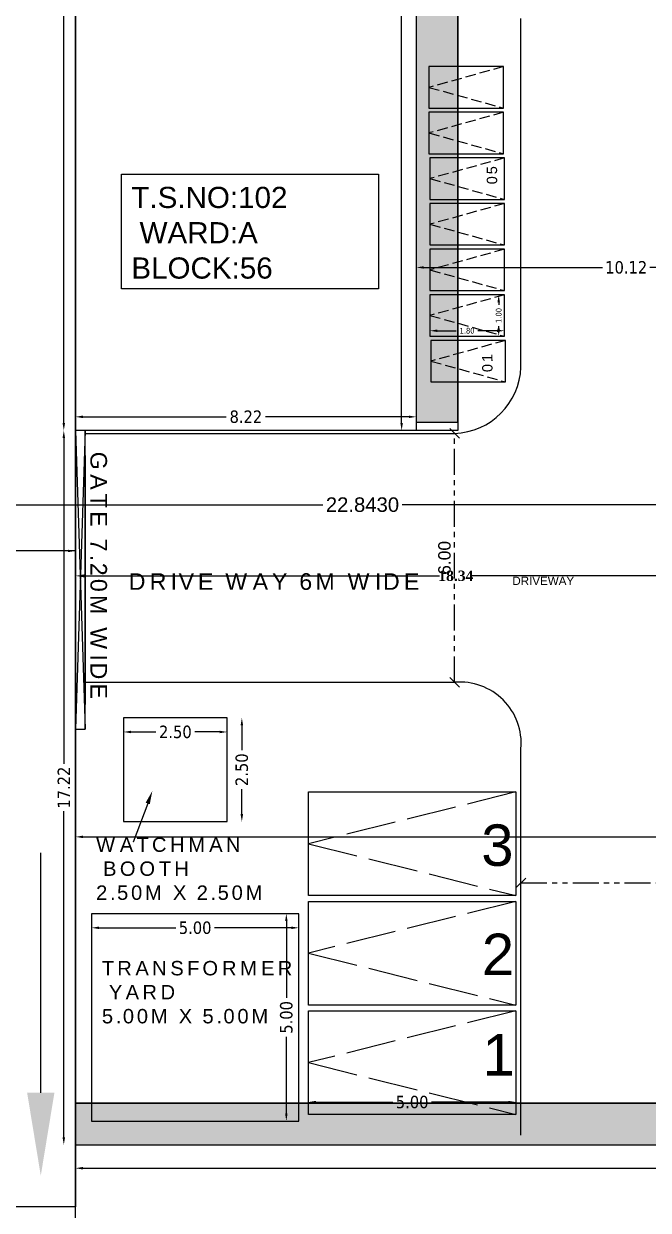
# Model space of a CAD drawing. Header units: metres. Extents: x 0 to 298, y 0 to 162.
# Drawn here: x 19.77 to 34.83, y 32.33 to 60.93 of the extents above; entities that cross this region are included whole.
import ezdxf
from ezdxf import colors
from ezdxf.entities.mleader import LeaderData, LeaderLine
from ezdxf.math import Vec2, Vec3

# ---------------------------------------------------------------- set-up
doc = ezdxf.new("R2010")
doc.units = ezdxf.units.M
doc.header["$MEASUREMENT"] = 0
for name, pattern in [('ACAD_ISO02W100', [15, 12, -3]), ('CONTINUA', [0]), ('HIDDEN', [0.375, 0.25, -0.125]), ('PHANTOM2', [1.25, 0.625, -0.125, 0.125, -0.125, 0.125, -0.125])]:
    doc.linetypes.add(name, pattern=pattern)
for name, color, linetype in [('0 @ 1', 7, 'Continuous'), ('DRIVEWAY', 6, 'Continuous'), ('PARKING_SLOT', 4, 'Continuous'), ('PLOT_BOUNDARY', 4, 'Continuous'), ('RWH', 4, 'Continuous'), ('TRANSFORMER_YARD', 7, 'Continuous'), ('TWO_WHEELER_PARKING', 4, 'Continuous')]:
    doc.layers.add(name, color=color, linetype=linetype)
for name, color, linetype, lineweight in [('BLK_1_LVL_0_FRONT_SETBACK', 4, 'Continuous', 30), ('DIST_CL_ROAD', 7, 'Continuous', 0), ('GUARD_ROOM', 6, 'HIDDEN', 13), ('NOTIFIED_ROAD', 7, 'Continuous', 30)]:
    doc.layers.add(name, color=color, linetype=linetype, lineweight=lineweight)
doc.styles.add('arial', font='arial.ttf')
doc.styles.add('CODE', font='tahoma.ttf')
doc.styles.get("Standard").update_dxf_attribs({"font": 'arial.ttf', "height": 0.35})
doc.styles.add('working', font='timesbd.ttf', dxfattribs={"height": 0.25})
doc.dimstyles.new('new model', dxfattribs={"dimtxt": 0.25, "dimasz": 0.23, "dimexe": 0.1, "dimexo": 0.1, "dimgap": 0, "dimtad": 0, "dimtoh": 1, "dimzin": 1, "dimdsep": 46, "dimtxsty": 'working', "dimcen": 0.09, "dimse1": 1, "dimse2": 1, "dimclrd": 8, "dimclre": 8, "dimclrt": 3, "dimadec": 1, "dimazin": 0, "dimtfac": 1, "dimtofl": 0, "dimtmove": 0, "dimatfit": 3, "dimfxl": 0, "dimtolj": 1, "dimtzin": 0, "dimlwd": -1, "dimlwe": -1, "dimarcsym": 0})
doc.dimstyles.new('OPEN SPACE', dxfattribs={"dimtxt": 0.3, "dimasz": 0.23, "dimexe": 0.1875, "dimexo": 0.0625, "dimgap": 0.09, "dimtad": 3, "dimzin": 0, "dimdsep": 46, "dimtxsty": 'arial', "dimblk": 'OBLIQUE', "dimcen": 0.09, "dimse1": 1, "dimse2": 1, "dimclrd": 6, "dimclre": 6, "dimclrt": 7, "dimadec": 0, "dimazin": 0, "dimtfac": 0.5, "dimtix": 1, "dimtmove": 0, "dimatfit": 3, "dimfxl": 0, "dimtolj": 1, "dimtzin": 0, "dimarcsym": 0})
doc.dimstyles.new('OUTER', dxfattribs={"dimscale": 0, "dimtxt": 0.3, "dimasz": 0.18, "dimexe": 0.18, "dimexo": 0.0625, "dimgap": 0.09, "dimtad": 0, "dimzin": 0, "dimdsep": 46, "dimtxsty": 'CODE', "dimcen": 0.09, "dimse1": 1, "dimse2": 1, "dimclrd": 8, "dimclrt": 1, "dimadec": 0, "dimazin": 0, "dimtfac": 1, "dimtofl": 0, "dimtmove": 0, "dimatfit": 3, "dimfxl": 0, "dimtolj": 1, "dimtzin": 0, "dimarcsym": 0})
doc.dimstyles.new('STANDARD$0', dxfattribs={"dimtxt": 7, "dimasz": 3, "dimexe": 3, "dimexo": 1, "dimgap": 1.5, "dimtad": 1, "dimdec": 1, "dimzin": 1, "dimdsep": 46, "dimlunit": 4, "dimtxsty": 'Standard', "dimblk": 'OBLIQUE', "dimcen": 0.09375, "dimdle": 1, "dimclrd": 8, "dimclre": 8, "dimclrt": 7, "dimadec": 1, "dimazin": 0, "dimtfac": 1, "dimtdec": 1, "dimtix": 1, "dimtmove": 2, "dimatfit": 3, "dimldrblk": 'ARCHTICK', "dimfxl": 0, "dimfrac": 2, "dimtolj": 1, "dimtzin": 0, "dimarcsym": 0})

# ---------------------------------------------------------------- blocks, each defined once
blk = doc.blocks.new('*D492')
at = {"color": 8, "lineweight": -2}
for p, q in [((21.2, 51.453), (24.656, 51.453)), ((29.06, 51.453), (25.604, 51.453))]:
    blk.add_line(p, q, dxfattribs=at)
at = {"color": 8, "lineweight": 35}
for points in [[(21.2, 51.483), (21.2, 51.423), (21.02, 51.453)], [(29.06, 51.483), (29.06, 51.423), (29.24, 51.453)]]:
    blk.add_solid(points, dxfattribs=at)
at = {"layer": 'Defpoints', "color": 0, "lineweight": 35}
for p in [(21.02, 51.453), (21.02, 51.124), (29.24, 51.124)]:
    blk.add_point(p, dxfattribs=at)
at = {"color": 1, "insert": (25.13, 51.453), "char_height": 0.3, "attachment_point": 5, "style": 'CODE'}
blk.add_mtext('\\A1;8.22', dxfattribs=at)
blk = doc.blocks.new('*D493')
at = {"color": 8, "lineweight": -2}
for p, q in [((28.885, 74.694), (28.885, 63.58)), ((28.885, 51.304), (28.885, 62.418))]:
    blk.add_line(p, q, dxfattribs=at)
at = {"color": 8, "lineweight": 35}
for points in [[(28.855, 74.694), (28.915, 74.694), (28.885, 74.874)], [(28.855, 51.304), (28.915, 51.304), (28.885, 51.124)]]:
    blk.add_solid(points, dxfattribs=at)
at = {"layer": 'Defpoints', "color": 0, "lineweight": 35}
for p in [(28.885, 74.874), (29.24, 74.874), (29.24, 51.124)]:
    blk.add_point(p, dxfattribs=at)
at = {"color": 1, "insert": (28.885, 62.999), "char_height": 0.3, "attachment_point": 5, "rotation": 90, "style": 'CODE'}
blk.add_mtext('\\A1;23.75', dxfattribs=at)
blk = doc.blocks.new('*D496')
at = {"color": 8, "lineweight": -2}
for p, q in [((21.2, 33.339), (58.755, 33.339)), ((97.25, 33.339), (59.694, 33.339))]:
    blk.add_line(p, q, dxfattribs=at)
at = {"color": 8, "lineweight": 35}
for points in [[(21.2, 33.369), (21.2, 33.309), (21.02, 33.339)], [(97.25, 33.369), (97.25, 33.309), (97.43, 33.339)]]:
    blk.add_solid(points, dxfattribs=at)
at = {"layer": 'Defpoints', "color": 0, "lineweight": 35}
for p in [(21.02, 33.904), (97.43, 33.904), (21.02, 33.339)]:
    blk.add_point(p, dxfattribs=at)
at = {"color": 1, "insert": (59.225, 33.339), "char_height": 0.3, "attachment_point": 5, "style": 'CODE'}
blk.add_mtext('\\A1;76.5', dxfattribs=at)
blk = doc.blocks.new('*D497')
at = {"color": 8, "lineweight": -2}
for p, q in [((20.739, 50.944), (20.739, 43.085)), ((20.739, 34.084), (20.739, 41.943))]:
    blk.add_line(p, q, dxfattribs=at)
at = {"color": 8, "lineweight": 35}
for points in [[(20.709, 50.944), (20.769, 50.944), (20.739, 51.124)], [(20.709, 34.084), (20.769, 34.084), (20.739, 33.904)]]:
    blk.add_solid(points, dxfattribs=at)
at = {"layer": 'Defpoints', "color": 0, "lineweight": 35}
for p in [(20.739, 51.124), (21.02, 51.124), (21.02, 33.904)]:
    blk.add_point(p, dxfattribs=at)
at = {"color": 1, "insert": (20.739, 42.514), "char_height": 0.3, "attachment_point": 5, "rotation": 90, "style": 'CODE'}
blk.add_mtext('\\A1;17.22', dxfattribs=at)
blk = doc.blocks.new('*D512')
at = {"color": 8, "lineweight": -2}
for p, q in [((12.2, 48.22), (16.045, 48.22)), ((20.84, 48.22), (16.995, 48.22))]:
    blk.add_line(p, q, dxfattribs=at)
at = {"color": 8, "lineweight": 35}
for points in [[(12.2, 48.25), (12.2, 48.19), (12.02, 48.22)], [(20.84, 48.25), (20.84, 48.19), (21.02, 48.22)]]:
    blk.add_solid(points, dxfattribs=at)
at = {"layer": 'Defpoints', "color": 0, "lineweight": 35}
for p in [(12.02, 60.387), (12.02, 48.22), (21.02, 46.724)]:
    blk.add_point(p, dxfattribs=at)
at = {"color": 1, "insert": (16.52, 48.22), "char_height": 0.3, "attachment_point": 5, "style": 'CODE'}
blk.add_mtext('\\A1;9.00', dxfattribs=at)
blk = doc.blocks.new('*D513')
at = {"color": 8, "lineweight": -2}
for p, q in [((21.586, 39.135), (23.437, 39.135)), ((26.226, 39.135), (24.376, 39.135))]:
    blk.add_line(p, q, dxfattribs=at)
at = {"color": 8, "lineweight": 35}
for points in [[(21.586, 39.165), (21.586, 39.105), (21.406, 39.135)], [(26.226, 39.165), (26.226, 39.105), (26.406, 39.135)]]:
    blk.add_solid(points, dxfattribs=at)
at = {"layer": 'Defpoints', "color": 0, "lineweight": 35}
for p in [(21.406, 39.475), (26.406, 39.475), (21.406, 39.135)]:
    blk.add_point(p, dxfattribs=at)
at = {"color": 1, "insert": (23.906, 39.135), "char_height": 0.3, "attachment_point": 5, "style": 'CODE'}
blk.add_mtext('\\A1;5.00', dxfattribs=at)
blk = doc.blocks.new('*D514')
at = {"color": 8, "lineweight": -2}
for p, q in [((26.105, 39.295), (26.105, 37.444)), ((26.105, 34.655), (26.105, 36.505))]:
    blk.add_line(p, q, dxfattribs=at)
at = {"color": 8, "lineweight": 35}
for points in [[(26.075, 39.295), (26.135, 39.295), (26.105, 39.475)], [(26.075, 34.655), (26.135, 34.655), (26.105, 34.475)]]:
    blk.add_solid(points, dxfattribs=at)
at = {"layer": 'Defpoints', "color": 0, "lineweight": 35}
for p in [(26.406, 39.475), (26.105, 34.475), (26.406, 34.475)]:
    blk.add_point(p, dxfattribs=at)
at = {"color": 1, "insert": (26.105, 36.975), "char_height": 0.3, "attachment_point": 5, "rotation": 90, "style": 'CODE'}
blk.add_mtext('\\A1;5.00', dxfattribs=at)
blk = doc.blocks.new('*D518')
at = {"color": 8, "lineweight": -2}
for p, q in [((22.359, 43.856), (22.958, 43.856)), ((24.499, 43.856), (23.9, 43.856))]:
    blk.add_line(p, q, dxfattribs=at)
at = {"color": 8, "lineweight": 35}
for points in [[(22.359, 43.886), (22.359, 43.826), (22.179, 43.856)], [(24.499, 43.886), (24.499, 43.826), (24.679, 43.856)]]:
    blk.add_solid(points, dxfattribs=at)
at = {"layer": 'Defpoints', "color": 0, "lineweight": 35}
for p in [(22.179, 44.196), (24.679, 44.196), (22.179, 43.856)]:
    blk.add_point(p, dxfattribs=at)
at = {"color": 1, "insert": (23.429, 43.856), "char_height": 0.3, "attachment_point": 5, "style": 'CODE'}
blk.add_mtext('\\A1;2.50', dxfattribs=at)
blk = doc.blocks.new('*D519')
at = {"color": 8, "lineweight": -2}
for p, q in [((25.032, 44.016), (25.032, 43.417)), ((25.032, 41.876), (25.032, 42.475))]:
    blk.add_line(p, q, dxfattribs=at)
at = {"color": 8, "lineweight": 35}
for points in [[(25.002, 44.016), (25.062, 44.016), (25.032, 44.196)], [(25.002, 41.876), (25.062, 41.876), (25.032, 41.696)]]:
    blk.add_solid(points, dxfattribs=at)
at = {"layer": 'Defpoints', "color": 0, "lineweight": 35}
for p in [(24.679, 44.196), (24.679, 41.696), (25.032, 41.696)]:
    blk.add_point(p, dxfattribs=at)
at = {"color": 1, "insert": (25.032, 42.946), "char_height": 0.3, "attachment_point": 5, "rotation": 90, "style": 'CODE'}
blk.add_mtext('\\A1;2.50', dxfattribs=at)
blk = doc.blocks.new('*D490')
at = {"color": 8, "lineweight": -2}
for p, q in [((20.739, 76.024), (20.739, 64.248)), ((20.739, 51.304), (20.739, 63.079))]:
    blk.add_line(p, q, dxfattribs=at)
at = {"color": 8, "lineweight": 35}
for points in [[(20.709, 76.024), (20.769, 76.024), (20.739, 76.204)], [(20.709, 51.304), (20.769, 51.304), (20.739, 51.124)]]:
    blk.add_solid(points, dxfattribs=at)
at = {"layer": 'Defpoints', "color": 0, "lineweight": 35}
for p in [(20.739, 76.204), (21.02, 76.204), (21.02, 51.124)]:
    blk.add_point(p, dxfattribs=at)
at = {"color": 1, "insert": (20.739, 63.664), "char_height": 0.3, "attachment_point": 5, "rotation": 90, "style": 'CODE'}
blk.add_mtext('\\A1;25.08', dxfattribs=at)
blk = doc.blocks.new('*D534')
at = {"color": 8, "lineweight": -2}
for p, q in [((26.819, 34.933), (28.67, 34.933)), ((31.459, 34.933), (29.609, 34.933))]:
    blk.add_line(p, q, dxfattribs=at)
at = {"color": 8, "lineweight": 35}
for points in [[(26.819, 34.963), (26.819, 34.903), (26.639, 34.933)], [(31.459, 34.963), (31.459, 34.903), (31.639, 34.933)]]:
    blk.add_solid(points, dxfattribs=at)
at = {"layer": 'Defpoints', "color": 0, "lineweight": 35}
for p in [(26.639, 34.933), (26.639, 34.635), (31.639, 34.635)]:
    blk.add_point(p, dxfattribs=at)
at = {"color": 1, "insert": (29.139, 34.933), "char_height": 0.3, "attachment_point": 5, "style": 'CODE'}
blk.add_mtext('\\A1;5.00', dxfattribs=at)
blk = doc.blocks.new('*D548')
at = {"color": 8, "lineweight": -2}
for p, q in [((31.226, 54.216), (31.226, 54.156)), ((31.226, 53.576), (31.226, 53.636))]:
    blk.add_line(p, q, dxfattribs=at)
at = {"color": 8, "lineweight": 35}
for points in [[(31.196, 54.216), (31.256, 54.216), (31.226, 54.396)], [(31.196, 53.576), (31.256, 53.576), (31.226, 53.396)]]:
    blk.add_solid(points, dxfattribs=at)
at = {"layer": 'Defpoints', "color": 0, "lineweight": 35}
for p in [(31.368, 54.396), (31.226, 53.396), (31.368, 53.396)]:
    blk.add_point(p, dxfattribs=at)
at = {"color": 1, "insert": (31.226, 53.896), "char_height": 0.3, "attachment_point": 5, "rotation": 90, "style": 'CODE'}
blk.add_mtext('\\A1;{\\H0.46x;1.00}', dxfattribs=at)
blk = doc.blocks.new('*D549')
at = {"color": 8, "lineweight": -2}
for p, q in [((29.748, 53.528), (30.203, 53.528)), ((31.188, 53.528), (30.722, 53.528))]:
    blk.add_line(p, q, dxfattribs=at)
at = {"color": 8, "lineweight": 35}
for points in [[(29.748, 53.558), (29.748, 53.498), (29.568, 53.528)], [(31.188, 53.558), (31.188, 53.498), (31.368, 53.528)]]:
    blk.add_solid(points, dxfattribs=at)
at = {"layer": 'Defpoints', "color": 0, "lineweight": 35}
for p in [(29.568, 53.528), (29.568, 53.396), (31.368, 53.396)]:
    blk.add_point(p, dxfattribs=at)
at = {"color": 1, "insert": (30.463, 53.528), "char_height": 0.3, "attachment_point": 5, "style": 'CODE'}
blk.add_mtext('\\A1;{\\H0.46x;1.80}', dxfattribs=at)
blk = doc.blocks.new('*D550')
at = {"color": 8, "lineweight": -2}
for p, q in [((21.2, 41.327), (35.304, 41.327)), ((39.184, 41.327), (36.454, 41.327))]:
    blk.add_line(p, q, dxfattribs=at)
at = {"color": 8, "lineweight": 35}
for points in [[(21.2, 41.357), (21.2, 41.297), (21.02, 41.327)], [(39.184, 41.357), (39.184, 41.297), (39.364, 41.327)]]:
    blk.add_solid(points, dxfattribs=at)
at = {"layer": 'Defpoints', "color": 0, "lineweight": 35}
for p in [(21.02, 41.326), (39.364, 41.327), (39.364, 41.327)]:
    blk.add_point(p, dxfattribs=at)
at = {"color": 1, "insert": (35.879, 41.327), "char_height": 0.3, "attachment_point": 5, "style": 'CODE'}
blk.add_mtext('\\A1;18.34', dxfattribs=at)
blk = doc.blocks.new('*D551')
at = {"color": 8, "lineweight": -2}
for p, q in [((29.42, 55.054), (33.73, 55.054)), ((39.183, 55.054), (34.872, 55.054))]:
    blk.add_line(p, q, dxfattribs=at)
at = {"color": 8, "lineweight": 35}
for points in [[(29.42, 55.084), (29.42, 55.024), (29.24, 55.054)], [(39.183, 55.084), (39.183, 55.024), (39.363, 55.054)]]:
    blk.add_solid(points, dxfattribs=at)
at = {"layer": 'Defpoints', "color": 0, "lineweight": 35}
for p in [(29.24, 55.054), (29.24, 55.054), (39.363, 55.054)]:
    blk.add_point(p, dxfattribs=at)
at = {"color": 1, "insert": (34.301, 55.054), "char_height": 0.3, "attachment_point": 5, "style": 'CODE'}
blk.add_mtext('\\A1;10.12', dxfattribs=at)
blk = doc.blocks.new('_Oblique')
at = {"color": 0, "linetype": 'ByBlock', "lineweight": -2}
blk.add_line((-0.5, -0.5), (0.5, 0.5), dxfattribs=at)
blk = doc.blocks.new('*D327')
at = {"layer": 'Defpoints', "color": 0, "lineweight": 35}
for p in [(26.121, 51.053), (30.164, 51.053), (26.121, 45.053)]:
    blk.add_point(p, dxfattribs=at)
at = {"layer": 'DRIVEWAY', "color": 7, "linetype": 'PHANTOM2', "lineweight": -2}
blk.add_line((30.164, 45.053), (30.164, 51.053), dxfattribs=at)
at = {"layer": 'DRIVEWAY', "color": 7, "lineweight": -2, "xscale": 0.23, "yscale": 0.23, "zscale": 0.23}
for p, rotation in [((30.164, 51.053), 90), ((30.164, 45.053), 270)]:
    blk.add_blockref('_Oblique', p, dxfattribs=dict(at, rotation=rotation))
at = {"layer": 'DRIVEWAY', "color": 7, "lineweight": 30, "insert": (29.92, 48.053), "char_height": 0.3, "attachment_point": 5, "rotation": 90, "style": 'arial'}
blk.add_mtext('\\A1;6.00', dxfattribs=at)
blk = doc.blocks.new('*D328')
at = {"layer": 'Defpoints', "color": 0, "lineweight": 35}
for p in [(31.763, 42.594), (39.363, 42.594), (39.363, 40.22)]:
    blk.add_point(p, dxfattribs=at)
at = {"layer": 'DRIVEWAY', "color": 7, "linetype": 'PHANTOM2', "lineweight": -2}
blk.add_line((31.763, 40.22), (39.363, 40.22), dxfattribs=at)
at = {"layer": 'DRIVEWAY', "color": 7, "lineweight": -2, "xscale": 0.23, "yscale": 0.23, "zscale": 0.23, "rotation": 180}
blk.add_blockref('_Oblique', (31.763, 40.22), dxfattribs=at)
at = {"layer": 'DRIVEWAY', "color": 7, "lineweight": -2, "xscale": 0.23, "yscale": 0.23, "zscale": 0.23}
blk.add_blockref('_Oblique', (39.363, 40.22), dxfattribs=at)
at = {"layer": 'DRIVEWAY', "color": 7, "lineweight": 30, "insert": (35.563, 40.463), "char_height": 0.3, "attachment_point": 5, "style": 'arial'}
blk.add_mtext('\\A1;7.60', dxfattribs=at)
blk = doc.blocks.new('*D333')
at = {"layer": 'Defpoints', "color": 0, "lineweight": 35}
for p in [(39.363, 49.334), (16.52, 47.321), (39.363, 47.323)]:
    blk.add_point(p, dxfattribs=at)
at = {"layer": 'DIST_CL_ROAD', "color": 0, "lineweight": -2}
for p, q in [((16.52, 47.383), (16.52, 49.514)), ((39.363, 47.385), (39.363, 49.514)), ((16.7, 49.334), (26.987, 49.334)), ((39.183, 49.334), (28.896, 49.334))]:
    blk.add_line(p, q, dxfattribs=at)
at = {"layer": 'DIST_CL_ROAD', "color": 0, "lineweight": 35}
for points in [[(16.7, 49.364), (16.7, 49.304), (16.52, 49.334)], [(39.183, 49.364), (39.183, 49.304), (39.363, 49.334)]]:
    blk.add_solid(points, dxfattribs=at)
at = {"layer": 'DIST_CL_ROAD', "color": 0, "insert": (27.941, 49.334), "char_height": 0.35, "attachment_point": 5}
blk.add_mtext('\\A1;22.8430', dxfattribs=at)
blk = doc.blocks.new('*D334')
at = {"layer": 'Defpoints', "color": 0, "lineweight": 35}
for p in [(21.02, 47.582), (39.363, 47.619), (39.363, 47.582)]:
    blk.add_point(p, dxfattribs=at)
at = {"layer": 'NOTIFIED_ROAD', "color": 1}
for p, q in [((21.25, 47.619), (29.795, 47.619)), ((39.133, 47.619), (30.588, 47.619))]:
    blk.add_line(p, q, dxfattribs=at)
at = {"layer": 'NOTIFIED_ROAD', "color": 1, "lineweight": 35}
for points in [[(21.25, 47.657), (21.25, 47.58), (21.02, 47.619)], [(39.133, 47.657), (39.133, 47.58), (39.363, 47.619)]]:
    blk.add_solid(points, dxfattribs=at)
at = {"layer": 'NOTIFIED_ROAD', "color": 1, "lineweight": 30, "insert": (30.192, 47.619), "char_height": 0.25, "attachment_point": 5, "style": 'working'}
blk.add_mtext('\\A1;18.34', dxfattribs=at)

msp = doc.modelspace()

# ---------------------------------------------------------------- hatches: boundary and pattern name
h = msp.add_hatch()
h.set_pattern_fill('GRAVEL', color=256, scale=0.1, angle=-90)
h.set_pattern_definition([(138.012788, (-1134.4944, 643.27821), (-22.859999999, 20.320000002), [0.3417214, -33.8304836]), (94.969741, (-1134.7484, 643.50681), (2.540000145, -30.479999988), [0.5864047, -58.054049]), (42.510447, (-1134.7992, 644.09101), (-27.93999999, -25.40000001), [0.4134815, -40.934723]), (177.273689, (-1135.4342, 645.08161), (50.8, -2.540000005), [0.5340045, -52.8664374]), (202.833654, (-1135.9676, 645.10701), (30.48, 12.700000001), [0.5236337, -51.8398077]), (267.273689, (-1136.4502, 644.90381), (2.540000005, 50.8), [0.5340045, -52.8664374]), (307.6942405, (-1136.4756, 644.37041), (-25.400000002, 33.0199999985), [0.7061937, -69.9131153]), (342.255328, (-1136.0438, 643.81161), (55.8799999985, -17.780000005), [0.6667195, -66.0052566]), (31.429566, (-1135.4088, 643.60841), (33.019999998, 20.320000003), [0.535813, -53.0455457]), (85.236358, (-1134.9516, 643.88781), (-2.540000004, -27.94), [0.6117133, -29.973937]), (132.397438, (-1134.9008, 644.49741), (-27.940000001, 30.479999999), [0.791078, -78.3167725]), (48.814075, (-1135.4596, 642.567), (15.24, 17.78), [0.2700045, -26.730566]), (81.469234, (-1135.2818, 642.77021), (-5.079999994, -33.020000001), [0.513682, -50.854639]), (135, (-1135.2056, 643.2782), (-2.54, 8e-16), [0.3592093, -3.232893]), (113.19859, (-1134.9008, 643.456), (5.08, -12.7), [0.1934413, -19.1506224]), (201.80141, (-1134.977, 643.6338), (7.62, 2.54), [0.2735656, -13.404753]), (300.963757, (-1135.231, 643.5322), (5.08, -7.62), [0.4443197, -14.366298]), (71.56505, (-1135.0024, 643.1512), (-2.54, -5.08), [0.321287, -7.710898]), (286.38954, (-1134.977, 645.10701), (7.62, -25.4), [0.450088, -44.5588267]), (340.346176, (-1134.85, 644.67521), (-27.94, 10.16), [0.377599, -37.3822157]), (203.19859, (-1134.4944, 643.1512), (12.7, 5.08), [0.38688, -18.9571836]), (253.61046, (-1134.85, 642.99881), (7.619999998, 25.4), [0.450088, -44.5588267]), (249.443955, (-1136.5518, 645.107), (5.08, 12.7), [0.434035, -21.2677343]), (204.77514, (-1136.7042, 644.70061), (27.939999993, 12.700000015), [0.363672, -36.0035934]), (336.80141, (-1137.0344, 643.1258), (12.7, -5.08), [0.38688, -18.9571836]), (287.354025, (-1136.6788, 642.97341), (-10.160000002, 33.02), [0.4257827, -42.152376]), (339.443955, (-1137.0344, 644.3704), (-12.7, 5.08), [0.2170176, -21.484752]), (11.309932, (-1137.0344, 643.2782), (10.16, 2.54), [0.1295146, -12.821995]), (75.963757, (-1136.9074, 643.3036), (-2.54, -7.62), [0.5236337, -9.9490546]), (96.009006, (-1136.7804, 643.81161), (2.540000001, -25.4), [0.485267, -48.041365]), (213.69007, (-1135.4596, 643.5322), (5.08, 2.54), [0.366324, -8.7917764]), (263.157227, (-1135.7644, 643.32901), (-5.079999998, -43.18), [0.6395568, -63.316009]), (330.945396, (-1135.8406, 642.694), (-17.78, 10.16), [0.2615082, -25.8893923]), (0, (-1135.612, 642.567), (2.54, 2.54), [0.1524, -2.3876]), (30.256437, (-1136.7042, 643.86241), (-17.78, -10.159999999), [0.352867, -34.933941]), (318.012788, (-1136.3994, 644.04021), (22.859999999, -20.320000002), [0.683443, -33.488762]), (270, (-1135.8914, 643.583), (2.54, -2.54), [0.6604, -1.8796]), (235.304846, (-1135.8914, 642.92261), (-17.779999986, -25.40000001), [0.4016096, -39.7593167]), (164.054604, (-1136.12, 642.5924), (-10.16, 2.54), [0.369829, -18.12165]), (117.645975, (-1136.4756, 642.69401), (-25.399999997, 48.260000002), [0.602145, -59.6124644]), (85.426079, (-1136.755, 643.22741), (2.54, 33.02), [0.6370295, -63.0658465])])
h.paths.add_polyline_path([(29.23989, 51.32814), (30.23989, 51.32814), (30.23989, 73.90539), (60.07362, 74.85934), (60.07362, 71.28191), (96.42989, 72.49003), (96.42989, 34.90392), (21.01989, 34.91363), (21.01989, 33.90392), (97.42989, 33.90392), (97.42989, 73.52392), (61.07362, 72.31183), (61.07362, 75.89183), (29.23989, 74.87392)])

# ---------------------------------------------------------------- linework, layer by layer
for p, q in [((21.01989, 30.12482), (21.01989, 85.8975)), ((31.76272, 52.65335), (31.76272, 61.05344)), ((21.01989, 33.90392), (21.01989, 51.12392)), ((21.24989, 51.12025), (21.01989, 43.92025)), ((21.01989, 51.12025), (21.24989, 43.92025)), ((21.01989, 51.12025), (21.01989, 43.92025)), ((21.24989, 43.92025), (21.24989, 51.12392)), ((21.24989, 51.0534), (30.16272, 51.05335)), ((21.01989, 48.22), (12.01989, 48.22)), ((21.24989, 45.0534), (30.16329, 45.0534)), ((21.01989, 43.92025), (21.24989, 43.92025)), ((31.76272, 34.13584), (31.76272, 43.45335)), ((21.01989, 39.92124), (21.01989, 41.32622)), ((21.01989, 33.90392), (97.42989, 33.90392))]:
    msp.add_line(p, q)
at = {"linetype": 'ACAD_ISO02W100', "ltscale": 0.021}
for p, q in [((31.34477, 59.89568), (29.54477, 59.39568)), ((29.54477, 59.39568), (31.34477, 58.89568)), ((31.34477, 58.79568), (29.54477, 58.29568)), ((29.54477, 58.29568), (31.34477, 57.79568)), ((31.36847, 57.69568), (29.56847, 57.19568)), ((29.56847, 57.19568), (31.36847, 56.69568)), ((31.36847, 56.59568), (29.56847, 56.09568)), ((29.56847, 56.09568), (31.36847, 55.59568)), ((31.36847, 55.49568), (29.56847, 54.99568)), ((29.56847, 54.99568), (31.36847, 54.49568)), ((31.36847, 54.39568), (29.56847, 53.89568)), ((29.56847, 53.89568), (31.36847, 53.39568)), ((31.39217, 53.29568), (29.59217, 52.79568)), ((29.59217, 52.79568), (31.39217, 52.29568))]:
    msp.add_line(p, q, dxfattribs=at)
at = {"linetype": 'ACAD_ISO02W100', "ltscale": 0.1}
for p, q in [((31.63921, 42.41038), (26.63921, 41.16038)), ((26.63921, 41.16038), (31.63921, 39.91038)), ((31.63921, 39.77246), (26.63921, 38.52246)), ((26.63921, 38.52246), (31.63921, 37.27246)), ((31.63921, 37.13453), (26.63921, 35.88453)), ((26.63921, 35.88453), (31.63921, 34.63453))]:
    msp.add_line(p, q, dxfattribs=at)
for points in [[(21.01989, 33.90392), (97.42989, 33.90392), (97.42989, 70.90392), (116.41737, 74.32569), (92.31989, 121.30392), (78.91989, 121.30392), (65.51989, 121.30392), (21.21989, 121.30392), (21.21989, 97.60392), (71.01989, 97.60392), (71.01989, 76.20392), (21.01989, 76.20392)], [(29.23989, 74.87392), (29.23989, 51.12392), (21.01989, 51.12392), (21.01989, 33.90392), (97.42989, 33.90392), (97.42989, 73.52392), (61.07362, 72.31183), (61.07362, 75.89183)], [(30.23989, 73.90539), (30.23989, 51.12392), (21.01989, 51.12392), (21.01989, 34.90392), (96.42989, 34.90392), (96.42989, 72.49003), (60.07362, 71.27793), (60.07362, 74.85934)], [(97.42989, 73.52392), (96.42989, 73.49058), (96.42989, 34.90392), (21.01989, 34.90392), (21.01989, 33.90392), (97.42989, 33.90392)], [(29.54477, 59.89568), (29.54477, 58.89568), (31.34477, 58.89568), (31.34477, 59.89568)], [(31.34477, 58.89568), (31.34477, 59.89568), (29.54477, 59.89568), (29.54477, 58.89568)], [(31.34477, 57.79568), (31.34477, 58.79568), (29.54477, 58.79568), (29.54477, 57.79568)], [(29.56847, 57.69568), (29.56847, 56.69568), (31.36847, 56.69568), (31.36847, 57.69568)], [(31.36847, 56.69568), (31.36847, 57.69568), (29.56847, 57.69568), (29.56847, 56.69568)], [(22.12873, 57.30428), (28.32981, 57.30428), (28.32981, 54.54179), (22.12873, 54.54179)], [(31.36847, 55.59568), (31.36847, 56.59568), (29.56847, 56.59568), (29.56847, 55.59568)], [(29.56847, 55.49568), (29.56847, 54.49568), (31.36847, 54.49568), (31.36847, 55.49568)], [(31.36847, 54.49568), (31.36847, 55.49568), (29.56847, 55.49568), (29.56847, 54.49568)], [(31.36847, 53.39568), (31.36847, 54.39568), (29.56847, 54.39568), (29.56847, 53.39568)], [(29.59217, 53.29568), (29.59217, 52.29568), (31.39217, 52.29568), (31.39217, 53.29568)], [(22.17892, 41.69591), (24.67892, 41.69591), (24.67892, 44.19591), (22.17892, 44.19591)], [(31.63921, 42.41038), (31.63921, 39.91038), (26.63921, 39.91038), (26.63921, 42.41038)], [(31.63921, 39.77246), (31.63921, 37.27246), (26.63921, 37.27246), (26.63921, 39.77246)], [(21.40643, 34.4746), (26.40643, 34.4746), (26.40643, 39.4746), (21.40643, 39.4746)], [(31.63921, 37.13453), (31.63921, 34.63453), (26.63921, 34.63453), (26.63921, 37.13453)]]:
    msp.add_lwpolyline(points, close=True)
at = {"linetype": 'ByBlock'}
for points in [[(29.23989, 74.87392), (29.23989, 51.12392), (21.01989, 51.12392), (21.01989, 33.90392)], [(21.01989, 51.12392), (21.01989, 33.90392)]]:
    msp.add_lwpolyline(points, dxfattribs=at)
msp.add_lwpolyline([(21.24989, 50.52025), (21.24989, 44.52025)])
for centre, radius, start, end in [((30.10159, 52.71448), 1.66225, 272.107542, 357.892458), ((30.29231, 43.58295), 1.4761, 354.963143, 95.036857)]:
    msp.add_arc(centre, radius, start, end)
at = {"layer": 'BLK_1_LVL_0_FRONT_SETBACK', "color": 2}
msp.add_lwpolyline([(39.36267, 75.19761), (29.23989, 74.87392), (29.23989, 51.12392), (21.01989, 51.12392), (21.01989, 33.90392), (39.36316, 33.90387), (39.36359, 39.90392), (39.36267, 55.05361)], close=True, dxfattribs=at)
at = {"layer": 'GUARD_ROOM', "color": 2, "linetype": 'ByBlock', "lineweight": 30}
msp.add_lwpolyline([(22.17892, 41.69591), (24.67892, 41.69591), (24.67892, 44.19591), (22.17892, 44.19591)], close=True, dxfattribs=at)
at = {"layer": 'NOTIFIED_ROAD', "color": 1, "lineweight": 30}
msp.add_lwpolyline([(12.01989, 32.41096), (12.01989, 84.6088), (21.01989, 84.6088), (21.01989, 32.41096)], close=True, dxfattribs=at)
at = {"layer": 'PARKING_SLOT', "color": 30, "lineweight": 30}
for points in [[(31.63921, 42.41038), (31.63921, 39.91038), (26.63921, 39.91038), (26.63921, 42.41038)], [(31.63921, 39.77246), (31.63921, 37.27246), (26.63921, 37.27246), (26.63921, 39.77246)], [(31.63921, 37.13453), (31.63921, 34.63453), (26.63921, 34.63453), (26.63921, 37.13453)]]:
    msp.add_lwpolyline(points, close=True, dxfattribs=at)
at = {"layer": 'PLOT_BOUNDARY', "color": 70, "lineweight": 30}
msp.add_lwpolyline([(29.23989, 74.87392), (29.23989, 51.12392), (21.01989, 51.12392), (21.01989, 33.90392), (97.42989, 33.90392), (97.42989, 73.52392), (61.07362, 72.31183), (61.07362, 75.89183)], close=True, dxfattribs=at)
at = {"layer": 'RWH', "color": 130, "lineweight": 30}
msp.add_lwpolyline([(29.23989, 51.32814), (30.23989, 51.32814), (30.23989, 73.90539), (60.07362, 74.85934), (60.07362, 71.28191), (96.42989, 72.49003), (96.42989, 34.90392), (21.01989, 34.91363), (21.01989, 33.90392), (97.42989, 33.90392), (97.42989, 73.52392), (61.07362, 72.31183), (61.07362, 75.89183), (29.23989, 74.87392)], close=True, dxfattribs=at)
at = {"layer": 'TRANSFORMER_YARD', "color": 7, "lineweight": 30}
msp.add_lwpolyline([(21.40643, 34.4746), (26.40643, 34.4746), (26.40643, 39.4746), (21.40643, 39.4746)], close=True, dxfattribs=at)
at = {"layer": 'TWO_WHEELER_PARKING', "color": 2, "lineweight": 30}
for points in [[(31.34495, 58.89573), (31.34495, 59.89573), (29.54495, 59.89573), (29.54495, 58.89573)], [(31.34495, 57.79573), (31.34495, 58.79573), (29.54495, 58.79573), (29.54495, 57.79573)], [(31.36865, 56.69573), (31.36865, 57.69573), (29.56865, 57.69573), (29.56865, 56.69573)], [(31.36865, 55.59573), (31.36865, 56.59573), (29.56865, 56.59573), (29.56865, 55.59573)], [(31.36865, 54.49573), (31.36865, 55.49573), (29.56865, 55.49573), (29.56865, 54.49573)], [(31.36865, 53.39573), (31.36865, 54.39573), (29.56865, 54.39573), (29.56865, 53.39573)], [(29.59235, 53.29573), (29.59235, 52.29573), (31.39235, 52.29573), (31.39235, 53.29573)]]:
    msp.add_lwpolyline(points, close=True, dxfattribs=at)

# ---------------------------------------------------------------- texts
at = {"linetype": 'CONTINUA', "attachment_point": 4}
for s, insert, char_height, rotation in [('\\A1;{\\T1.25;05}', (31.06588, 57.05889), 0.25, 90.258714), ('\\A1;{\\T1.25;01}', (30.95479, 52.53134), 0.25, 90.258714), ('\\A1;{\\T1.25;GATE 7.20M WIDE }', (21.57777, 50.61269), 0.4, 270)]:
    msp.add_mtext(s, dxfattribs=dict(at, insert=insert, char_height=char_height, rotation=rotation))
at = {"linetype": 'ByBlock', "insert": (21.85728, 56.99755), "char_height": 0.51046, "width": 16.0588013, "attachment_point": 1, "style": 'CODE'}
msp.add_mtext('{\\fArial CE|b0|i0|c0|p34;\\W2.57645; \\W1;T.S.NO:102\\P{\\W2.576449; } WARD:A\\P{\\W2.576449; }BLOCK:56}', dxfattribs=at)
at = {"insert": (22.30453, 47.47969), "char_height": 0.4, "attachment_point": 4}
msp.add_mtext('\\A1;{\\T1.25;DRIVE WAY 6M WIDE}', dxfattribs=at)
at = {"linetype": 'CONTINUA', "attachment_point": 4}
for s, insert, char_height in [('\\A1;{\\T1.25;3}', (30.80611, 41.12015), 1), ('\\A1;{\\T1.25;WATCHMAN \\P BOOTH\\P2.50M X 2.50M}', (21.51756, 40.55842), 0.3471143), ('\\A1;{\\T1.25;2}', (30.82063, 38.49414), 1), ('\\A1;{\\T1.25;TRANSFORMER\\P YARD \\P5.00M X 5.00M}', (21.65761, 37.58088), 0.3471143), ('\\A1;{\\T1.25;1}', (30.83514, 36.07124), 1)]:
    msp.add_mtext(s, dxfattribs=dict(at, insert=insert, char_height=char_height))
at = {"layer": 'DRIVEWAY', "color": 7, "lineweight": 30, "insert": (32.30091, 47.59947), "char_height": 0.2, "width": 1.5154454, "attachment_point": 2}
msp.add_mtext('DRIVEWAY', dxfattribs=at)

# ---------------------------------------------------------------- dimensions: what is measured, and where the dimension line sits
at = {"layer": '0 @ 1'}
for p1, p2, distance, override, picture, middle in [((21.01989, 51.12392), (21.01989, 76.20392), 0.28136, {"dimscale": 1, "dimsd1": 0, "dimsd2": 0, "dimtix": 0, "dimtofl": 0, "dimtmove": 0, "dimatfit": 3}, '*D490', (20.73853, 63.66392)), ((29.23989, 51.12392), (29.23989, 74.87392), 0.35481, {"dimscale": 1, "dimtix": 0, "dimtofl": 0, "dimtmove": 0, "dimatfit": 3}, '*D493', (28.88508, 62.99892)), ((29.23989, 51.12392), (21.01989, 51.12392), -0.32921, {"dimscale": 1, "dimtix": 0, "dimtofl": 0, "dimtmove": 0, "dimatfit": 3}, '*D492', (25.12989, 51.45313)), ((21.01989, 33.90392), (21.01989, 51.12392), 0.28136, {"dimscale": 1, "dimsd1": 0, "dimsd2": 0, "dimtix": 0, "dimtofl": 0, "dimtmove": 0, "dimatfit": 3}, '*D497', (20.73853, 42.51392))]:
    dim = msp.add_aligned_dim(p1=p1, p2=p2, distance=distance, dimstyle='OUTER', override=override, dxfattribs=at)
    dim.commit()
    dim.dimension.update_dxf_attribs({"geometry": picture, "text_midpoint": middle})
for base, p1, p2, override, picture, middle in [((12.01989, 48.22), (21.01989, 46.72392), (12.01989, 60.38696), {"dimscale": 1, "dimsd1": 0, "dimsd2": 0, "dimtix": 0, "dimtofl": 0, "dimtmove": 2, "dimatfit": 3}, '*D512', (16.51989, 48.22)), ((29.23984, 55.05361), (39.36267, 55.05361), (29.23984, 55.05367), {"dimscale": 1, "dimsd1": 0, "dimsd2": 0, "dimtix": 0, "dimtofl": 0, "dimtmove": 2, "dimatfit": 3}, '*D551', (34.30125, 55.05361)), ((22.17892, 43.85612), (24.67892, 44.19591), (22.17892, 44.19591), {"dimscale": 1, "dimtix": 0, "dimtofl": 0, "dimtmove": 0, "dimatfit": 3}, '*D518', (23.42892, 43.85612)), ((21.40643, 39.13481), (26.40643, 39.4746), (21.40643, 39.4746), {"dimscale": 1, "dimtix": 0, "dimtofl": 0, "dimtmove": 0, "dimatfit": 3}, '*D513', (23.90643, 39.13481))]:
    dim = msp.add_linear_dim(base=base, p1=p1, p2=p2, dimstyle='OUTER', override=override, dxfattribs=at)
    dim.commit()
    dim.dimension.update_dxf_attribs({"geometry": picture, "text_midpoint": middle})
dim = msp.add_linear_dim(base=(31.22553, 53.39568), p1=(31.36847, 54.39568), p2=(31.36847, 53.39568), angle=90, text='{\\H0.46x;<>}', dimstyle='OUTER', override={"dimscale": 1, "dimtix": 0, "dimtofl": 0, "dimtmove": 0, "dimatfit": 3}, dxfattribs=at)
dim.commit()
dim.dimension.update_dxf_attribs({"geometry": '*D548', "text_midpoint": (31.22553, 53.89568), "dimtype": 128})
dim = msp.add_linear_dim(base=(29.56847, 53.52772), p1=(31.36847, 53.39568), p2=(29.56847, 53.39568), text='{\\H0.46x;<>}', dimstyle='OUTER', override={"dimscale": 1, "dimtix": 0, "dimtofl": 0, "dimtmove": 0, "dimatfit": 3}, dxfattribs=at)
dim.commit()
dim.dimension.update_dxf_attribs({"geometry": '*D549', "text_midpoint": (30.46259, 53.52772), "dimtype": 128})
dim = msp.add_linear_dim(base=(25.03234, 41.69591), p1=(24.67892, 44.19591), p2=(24.67892, 41.69591), angle=90, dimstyle='OUTER', override={"dimscale": 1, "dimtix": 0, "dimtofl": 0, "dimtmove": 0, "dimatfit": 3}, dxfattribs=at)
dim.commit()
dim.dimension.update_dxf_attribs({"geometry": '*D519', "text_midpoint": (25.03234, 42.94591)})
for base, p1, p2, override, picture, middle in [((39.36351, 41.32747), (21.01989, 41.32622), (39.36351, 41.32747), {"dimscale": 1, "dimsd1": 0, "dimsd2": 0, "dimtix": 0, "dimtofl": 0, "dimtmove": 2, "dimatfit": 3}, '*D550', (35.87931, 41.32747)), ((26.63921, 34.93278), (31.63921, 34.63453), (26.63921, 34.63453), {"dimscale": 1, "dimtix": 0, "dimtofl": 0, "dimtmove": 0, "dimatfit": 3}, '*D534', (29.13921, 34.93278))]:
    dim = msp.add_linear_dim(base=base, p1=p1, p2=p2, dimstyle='OUTER', override=override, dxfattribs=at)
    dim.commit()
    dim.dimension.update_dxf_attribs({"geometry": picture, "text_midpoint": middle, "dimtype": 128})
dim = msp.add_linear_dim(base=(26.10537, 34.4746), p1=(26.40643, 39.4746), p2=(26.40643, 34.4746), angle=90, dimstyle='OUTER', override={"dimscale": 1, "dimtix": 0, "dimtofl": 0, "dimtmove": 0, "dimatfit": 3}, dxfattribs=at)
dim.commit()
dim.dimension.update_dxf_attribs({"geometry": '*D514', "text_midpoint": (26.10537, 36.9746), "dimtype": 128})
dim = msp.add_aligned_dim(p1=(97.42989, 33.90392), p2=(21.01989, 33.90392), distance=0.56521, text='76.5', dimstyle='OUTER', override={"dimscale": 1, "dimtix": 0, "dimtofl": 0, "dimtmove": 0, "dimatfit": 3}, dxfattribs=at)
dim.commit()
dim.dimension.update_dxf_attribs({"geometry": '*D496', "text_midpoint": (59.22489, 33.33871)})
at = {"layer": 'DIST_CL_ROAD', "color": 1}
dim = msp.add_linear_dim(base=(39.36286, 49.33436), p1=(16.51989, 47.32099), p2=(39.36286, 47.3225), dimstyle='STANDARD$0', override={"dimtxt": 0.6, "dimasz": 0.18, "dimexe": 0.18, "dimexo": 0.0625, "dimgap": 0.09, "dimtad": 0, "dimtih": 1, "dimtoh": 1, "dimdec": 4, "dimzin": 0, "dimlunit": 2, "dimpost": '', "dimcen": 0.09, "dimdle": 0, "dimclrd": 0, "dimclre": 0, "dimclrt": 0, "dimadec": 0, "dimtdec": 4, "dimtix": 0, "dimtofl": 0, "dimtmove": 0, "dimfrac": 0}, dxfattribs=at)
dim.commit()
dim.dimension.update_dxf_attribs({"geometry": '*D333', "text_midpoint": (27.94138, 49.33436)})
at = {"layer": 'DRIVEWAY', "color": 7, "lineweight": 30}
dim = msp.add_linear_dim(base=(30.16361, 51.0534), p1=(26.12136, 45.0534), p2=(26.12136, 51.0534), angle=90, dimstyle='OPEN SPACE', override={"dimpost": '\\X', "dimclrd": 7, "dimfxl": 0, "dimarcsym": 2}, dxfattribs=at)
dim.commit()
dim.dimension.update_dxf_attribs({"geometry": '*D327', "text_midpoint": (29.92044, 48.0534)})
dim = msp.add_linear_dim(base=(39.36343, 40.21995), p1=(31.76272, 42.59423), p2=(39.36343, 42.59428), dimstyle='OPEN SPACE', override={"dimpost": '\\X', "dimclrd": 7, "dimfxl": 0, "dimarcsym": 2}, dxfattribs=at)
dim.commit()
dim.dimension.update_dxf_attribs({"geometry": '*D328', "text_midpoint": (35.56307, 40.46313)})
at = {"layer": 'NOTIFIED_ROAD', "color": 1, "lineweight": 30}
dim = msp.add_linear_dim(base=(39.36313, 47.61868), p1=(21.01989, 47.58224), p2=(39.36313, 47.58218), dimstyle='new model', override={"dimpost": '\\X', "dimclrd": 1, "dimclrt": 1}, dxfattribs=at)
dim.commit()
dim.dimension.update_dxf_attribs({"geometry": '*D334', "text_midpoint": (30.19151, 47.61868)})

# ---------------------------------------------------------------- leaders
ml = msp.add_multileader_mtext('Standard')
ml.set_content('', color=256)
ml.set_leader_properties()
ml.build(insert=Vec2(0, 0))
ml.multileader.update_dxf_attribs({"dogleg_length": 0, "arrow_head_size": 2})
ctx = ml.context
ctx.base_point, ctx.arrow_head_size, ctx.plane_origin = Vec3(20.1833, 40.94591), 2, Vec3(20.1833, 33.15927)
notes = []
notes.append((ctx, [(0, (1, 1, 0), (20.1833, 40.94591), (1, 0), 0, [(0, [(20.1833, 33.15927)], 0, [])])]))
ctx.mtext.insert, ctx.mtext.flow_direction = Vec3(22.1833, 42.94591), 5
ml = msp.add_multileader_mtext('Standard')
ml.set_content('', color=256)
ml.set_leader_properties()
ml.build(insert=Vec2(0, 0))
ml.multileader.update_dxf_attribs({"dogleg_length": 0, "arrow_head_size": 0.32178})
ctx = ml.context
ctx.base_point, ctx.char_height, ctx.arrow_head_size, ctx.landing_gap_size, ctx.plane_origin, ctx.plane_x_axis, ctx.plane_y_axis = Vec3(22.41398, 41.19951), 1.28714, 0.32178, 0, Vec3(22.62539, 42.64753), Vec3(0.69685113, -0.7172158), Vec3(0.7172158, 0.69685113)
ctx.text_align_type = 2
notes.append((ctx, [(0, (1, 1, 0), (22.41398, 41.19951), (1, 0), 0, [(0, [(22.87454, 42.43405)], 0, [])])]))
ctx.mtext.insert, ctx.mtext.text_direction, ctx.mtext.rotation, ctx.mtext.alignment, ctx.mtext.flow_direction = Vec3(22.87556, 41.64798), Vec3(0.69685113, -0.7172158), 5.48338665, 3, 5
for ctx, leaders in notes:
    for number, flags, end, landing, length, lines in leaders:
        leader = LeaderData()
        leader.index, (leader.has_last_leader_line, leader.has_dogleg_vector, leader.attachment_direction) = number, flags
        leader.last_leader_point, leader.dogleg_vector, leader.dogleg_length = Vec3(end), Vec3(landing), length
        for number, points, colour, breaks in lines:
            line = LeaderLine()
            line.index, line.vertices, line.color, line.breaks = number, Vec3.list(points), colors.encode_raw_color(colour), breaks
            leader.lines.append(line)
        ctx.leaders.append(leader)

doc.saveas('drawing.dxf')
